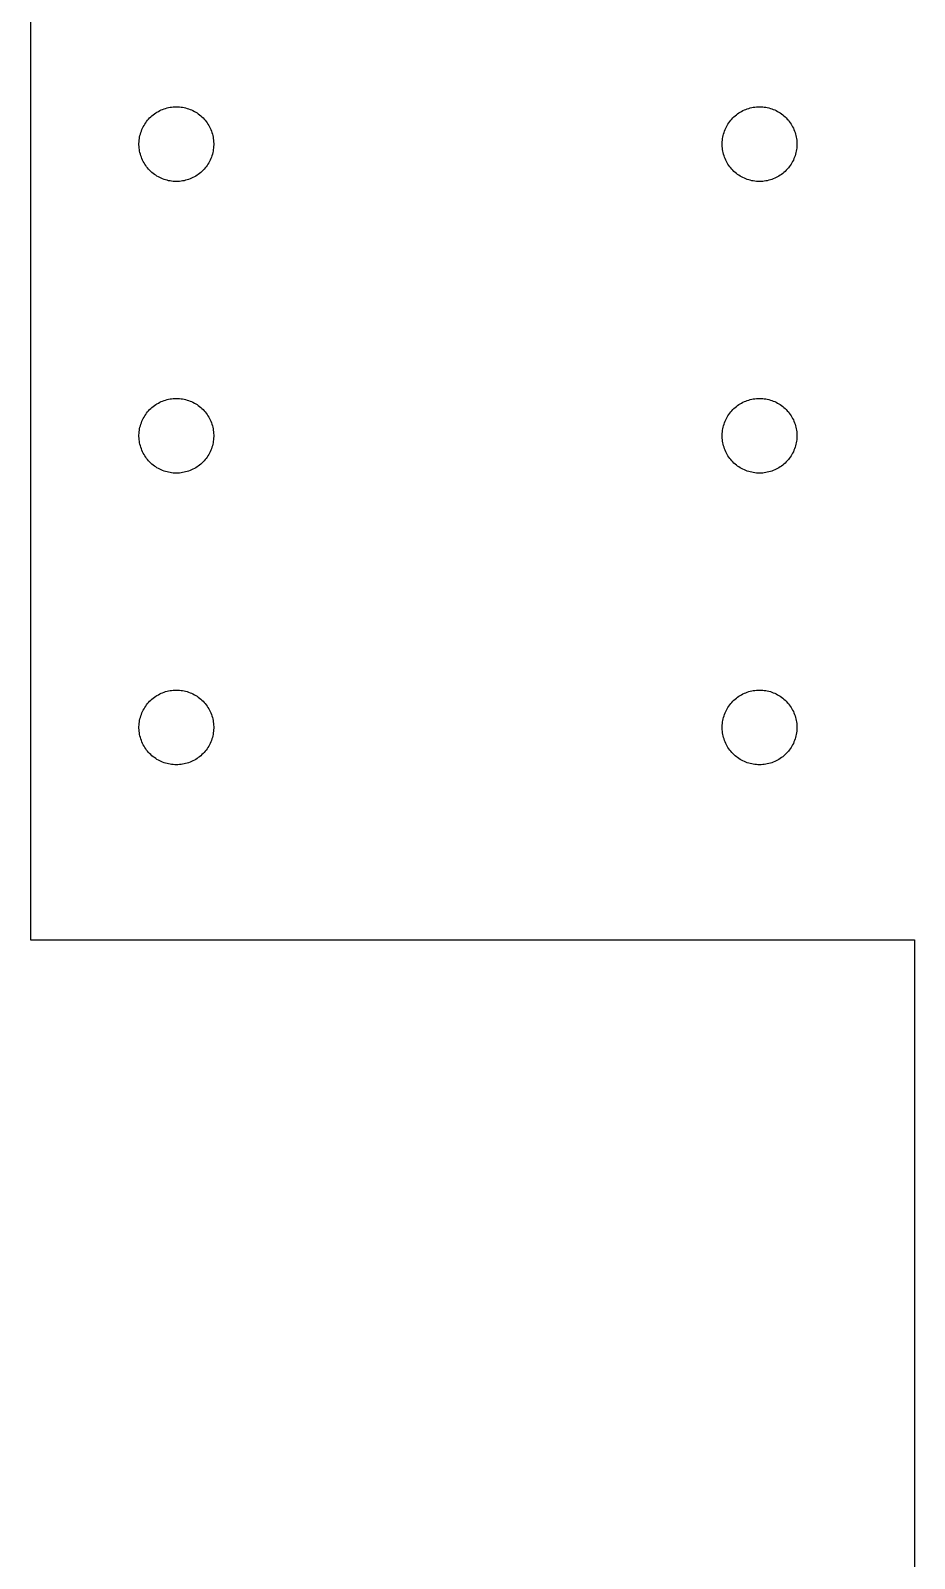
# Model space of a CAD drawing. Header units: metres. Extents: x -204 to 204, y -189 to 146.
# Drawn here: x -204 to -155.5, y -21.6 to 62.2 of the extents above; entities that cross this region are included whole.
import ezdxf

# ---------------------------------------------------------------- set-up
doc = ezdxf.new("R2010")
doc.units = ezdxf.units.M

msp = doc.modelspace()

# ---------------------------------------------------------------- linework, layer by layer
for p, q in [((-204, 91.4398), (-204, 12.3399)), ((-196.988, 57.7961), (-196.911, 57.836)), ((-196.911, 57.836), (-196.834, 57.8724)), ((-196.834, 57.8724), (-196.755, 57.9058)), ((-196.755, 57.9058), (-196.674, 57.9356)), ((-196.674, 57.9356), (-196.592, 57.9624)), ((-196.592, 57.9624), (-196.51, 57.9852)), ((-196.51, 57.9852), (-196.426, 58.005)), ((-196.426, 58.005), (-196.342, 58.0213)), ((-196.342, 58.0213), (-196.257, 58.0337)), ((-196.257, 58.0337), (-196.171, 58.0426)), ((-196.171, 58.0426), (-196.086, 58.048)), ((-196.086, 58.048), (-196, 58.0499)), ((-196, 58.0499), (-195.914, 58.048)), ((-195.914, 58.048), (-195.828, 58.0426)), ((-195.828, 58.0426), (-195.743, 58.0337)), ((-195.743, 58.0337), (-195.658, 58.0213)), ((-195.658, 58.0213), (-195.574, 58.005)), ((-195.574, 58.005), (-195.49, 57.9852)), ((-195.49, 57.9852), (-195.407, 57.9624)), ((-195.407, 57.9624), (-195.326, 57.9356)), ((-195.326, 57.9356), (-195.245, 57.9058)), ((-195.245, 57.9058), (-195.166, 57.8724)), ((-195.166, 57.8724), (-195.088, 57.836)), ((-195.088, 57.836), (-195.013, 57.7961)), ((-164.988, 57.7961), (-164.911, 57.836)), ((-164.911, 57.836), (-164.834, 57.8724)), ((-164.834, 57.8724), (-164.755, 57.9058)), ((-164.755, 57.9058), (-164.674, 57.9356)), ((-164.674, 57.9356), (-164.592, 57.9624)), ((-164.592, 57.9624), (-164.51, 57.9852)), ((-164.51, 57.9852), (-164.426, 58.005)), ((-164.426, 58.005), (-164.342, 58.0213)), ((-164.342, 58.0213), (-164.257, 58.0337)), ((-164.257, 58.0337), (-164.171, 58.0426)), ((-164.171, 58.0426), (-164.086, 58.048)), ((-164.086, 58.048), (-164, 58.0499)), ((-164, 58.0499), (-163.914, 58.048)), ((-163.914, 58.048), (-163.828, 58.0426)), ((-163.828, 58.0426), (-163.743, 58.0337)), ((-163.743, 58.0337), (-163.658, 58.0213)), ((-163.658, 58.0213), (-163.574, 58.005)), ((-163.574, 58.005), (-163.49, 57.9852)), ((-163.49, 57.9852), (-163.407, 57.9624)), ((-163.407, 57.9624), (-163.326, 57.9356)), ((-163.326, 57.9356), (-163.245, 57.9058)), ((-163.245, 57.9058), (-163.166, 57.8724)), ((-163.166, 57.8724), (-163.088, 57.836)), ((-163.088, 57.836), (-163.012, 57.7961)), ((-197.817, 56.9496), (-197.775, 57.0248)), ((-197.775, 57.0248), (-197.731, 57.0981)), ((-197.731, 57.0981), (-197.683, 57.1698)), ((-197.683, 57.1698), (-197.633, 57.2391)), ((-197.633, 57.2391), (-197.579, 57.3066)), ((-197.579, 57.3066), (-197.523, 57.3717)), ((-197.523, 57.3717), (-197.465, 57.4341)), ((-197.465, 57.4341), (-197.403, 57.4942)), ((-197.403, 57.4942), (-197.34, 57.5515)), ((-197.34, 57.5515), (-197.273, 57.6066)), ((-197.273, 57.6066), (-197.205, 57.6581)), ((-197.205, 57.6581), (-197.134, 57.7073)), ((-197.134, 57.7073), (-197.062, 57.7535)), ((-197.062, 57.7535), (-196.988, 57.7961)), ((-195.013, 57.7961), (-194.938, 57.7535)), ((-194.938, 57.7535), (-194.866, 57.7073)), ((-194.866, 57.7073), (-194.795, 57.6581)), ((-194.795, 57.6581), (-194.726, 57.6066)), ((-194.726, 57.6066), (-194.661, 57.5515)), ((-194.661, 57.5515), (-194.597, 57.4942)), ((-194.597, 57.4942), (-194.535, 57.4341)), ((-194.535, 57.4341), (-194.477, 57.3717)), ((-194.477, 57.3717), (-194.42, 57.3066)), ((-194.42, 57.3066), (-194.367, 57.2391)), ((-194.367, 57.2391), (-194.316, 57.1698)), ((-194.316, 57.1698), (-194.269, 57.0981)), ((-194.269, 57.0981), (-194.225, 57.0248)), ((-194.225, 57.0248), (-194.183, 56.9496)), ((-165.817, 56.9496), (-165.775, 57.0248)), ((-165.775, 57.0248), (-165.731, 57.0981)), ((-165.731, 57.0981), (-165.683, 57.1698)), ((-165.683, 57.1698), (-165.633, 57.2391)), ((-165.633, 57.2391), (-165.579, 57.3066)), ((-165.579, 57.3066), (-165.523, 57.3717)), ((-165.523, 57.3717), (-165.465, 57.4341)), ((-165.465, 57.4341), (-165.403, 57.4942)), ((-165.403, 57.4942), (-165.34, 57.5515)), ((-165.34, 57.5515), (-165.273, 57.6066)), ((-165.273, 57.6066), (-165.205, 57.6581)), ((-165.205, 57.6581), (-165.134, 57.7073)), ((-165.134, 57.7073), (-165.062, 57.7535)), ((-165.062, 57.7535), (-164.988, 57.7961)), ((-163.012, 57.7961), (-162.938, 57.7535)), ((-162.938, 57.7535), (-162.866, 57.7073)), ((-162.866, 57.7073), (-162.795, 57.6581)), ((-162.795, 57.6581), (-162.727, 57.6066)), ((-162.727, 57.6066), (-162.66, 57.5515)), ((-162.66, 57.5515), (-162.597, 57.4942)), ((-162.597, 57.4942), (-162.535, 57.4341)), ((-162.535, 57.4341), (-162.477, 57.3717)), ((-162.477, 57.3717), (-162.42, 57.3066)), ((-162.42, 57.3066), (-162.367, 57.2391)), ((-162.367, 57.2391), (-162.316, 57.1698)), ((-162.316, 57.1698), (-162.269, 57.0981)), ((-162.269, 57.0981), (-162.225, 57.0248)), ((-162.225, 57.0248), (-162.183, 56.9496)), ((-198.046, 56.1284), (-198.039, 56.214)), ((-198.039, 56.214), (-198.028, 56.2993)), ((-198.028, 56.2993), (-198.013, 56.3838)), ((-198.013, 56.3838), (-197.996, 56.4679)), ((-197.996, 56.4679), (-197.974, 56.5512)), ((-197.974, 56.5512), (-197.95, 56.6334)), ((-197.95, 56.6334), (-197.921, 56.7144)), ((-197.921, 56.7144), (-197.89, 56.7942)), ((-197.89, 56.7942), (-197.855, 56.8725)), ((-197.855, 56.8725), (-197.817, 56.9496)), ((-194.183, 56.9496), (-194.145, 56.8725)), ((-194.145, 56.8725), (-194.11, 56.7942)), ((-194.11, 56.7942), (-194.078, 56.7144)), ((-194.078, 56.7144), (-194.05, 56.6334)), ((-194.05, 56.6334), (-194.025, 56.5512)), ((-194.025, 56.5512), (-194.004, 56.4679)), ((-194.004, 56.4679), (-193.986, 56.3838)), ((-193.986, 56.3838), (-193.972, 56.2993)), ((-193.972, 56.2993), (-193.961, 56.214)), ((-193.961, 56.214), (-193.954, 56.1284)), ((-166.046, 56.1284), (-166.039, 56.214)), ((-166.039, 56.214), (-166.028, 56.2993)), ((-166.028, 56.2993), (-166.014, 56.3838)), ((-166.014, 56.3838), (-165.996, 56.4679)), ((-165.996, 56.4679), (-165.974, 56.5512)), ((-165.974, 56.5512), (-165.95, 56.6334)), ((-165.95, 56.6334), (-165.921, 56.7144)), ((-165.921, 56.7144), (-165.89, 56.7942)), ((-165.89, 56.7942), (-165.855, 56.8725)), ((-165.855, 56.8725), (-165.817, 56.9496)), ((-162.183, 56.9496), (-162.145, 56.8725)), ((-162.145, 56.8725), (-162.11, 56.7942)), ((-162.11, 56.7942), (-162.078, 56.7144)), ((-162.078, 56.7144), (-162.05, 56.6334)), ((-162.05, 56.6334), (-162.025, 56.5512)), ((-162.025, 56.5512), (-162.004, 56.4679)), ((-162.004, 56.4679), (-161.986, 56.3838)), ((-161.986, 56.3838), (-161.972, 56.2993)), ((-161.972, 56.2993), (-161.961, 56.214)), ((-161.961, 56.214), (-161.954, 56.1284)), ((-198.05, 56.0427), (-198.046, 56.1284)), ((-198.05, 55.957), (-198.05, 56.0427)), ((-198.046, 55.871), (-198.05, 55.957)), ((-198.039, 55.7854), (-198.046, 55.871)), ((-198.028, 55.7005), (-198.039, 55.7854)), ((-198.013, 55.6156), (-198.028, 55.7005)), ((-197.996, 55.5315), (-198.013, 55.6156)), ((-197.974, 55.4486), (-197.996, 55.5315)), ((-197.95, 55.3664), (-197.974, 55.4486)), ((-197.921, 55.2854), (-197.95, 55.3664)), ((-194.05, 55.3664), (-194.078, 55.2854)), ((-194.025, 55.4486), (-194.05, 55.3664)), ((-194.004, 55.5315), (-194.025, 55.4486)), ((-193.986, 55.6156), (-194.004, 55.5315)), ((-193.972, 55.7005), (-193.986, 55.6156)), ((-193.961, 55.7854), (-193.972, 55.7005)), ((-193.954, 55.871), (-193.961, 55.7854)), ((-193.954, 56.1284), (-193.951, 56.0427)), ((-193.951, 55.957), (-193.954, 55.871)), ((-193.951, 56.0427), (-193.951, 55.957)), ((-166.05, 56.0427), (-166.046, 56.1284)), ((-166.05, 55.957), (-166.05, 56.0427)), ((-166.046, 55.871), (-166.05, 55.957)), ((-166.039, 55.7854), (-166.046, 55.871)), ((-166.028, 55.7005), (-166.039, 55.7854)), ((-166.014, 55.6156), (-166.028, 55.7005)), ((-165.996, 55.5315), (-166.014, 55.6156)), ((-165.974, 55.4486), (-165.996, 55.5315)), ((-165.95, 55.3664), (-165.974, 55.4486)), ((-165.921, 55.2854), (-165.95, 55.3664)), ((-162.05, 55.3664), (-162.078, 55.2854)), ((-162.025, 55.4486), (-162.05, 55.3664)), ((-162.004, 55.5315), (-162.025, 55.4486)), ((-161.986, 55.6156), (-162.004, 55.5315)), ((-161.972, 55.7005), (-161.986, 55.6156)), ((-161.961, 55.7854), (-161.972, 55.7005)), ((-161.954, 55.871), (-161.961, 55.7854)), ((-161.954, 56.1284), (-161.95, 56.0427)), ((-161.95, 55.957), (-161.954, 55.871)), ((-161.95, 56.0427), (-161.95, 55.957)), ((-197.89, 55.2055), (-197.921, 55.2854)), ((-197.855, 55.1269), (-197.89, 55.2055)), ((-197.817, 55.0501), (-197.855, 55.1269)), ((-197.775, 54.9749), (-197.817, 55.0501)), ((-197.731, 54.9013), (-197.775, 54.9749)), ((-197.683, 54.83), (-197.731, 54.9013)), ((-197.633, 54.7602), (-197.683, 54.83)), ((-197.579, 54.6932), (-197.633, 54.7602)), ((-197.523, 54.6281), (-197.579, 54.6932)), ((-197.465, 54.5657), (-197.523, 54.6281)), ((-197.403, 54.5056), (-197.465, 54.5657)), ((-197.34, 54.4478), (-197.403, 54.5056)), ((-194.597, 54.5056), (-194.661, 54.4478)), ((-194.535, 54.5657), (-194.597, 54.5056)), ((-194.477, 54.6281), (-194.535, 54.5657)), ((-194.42, 54.6932), (-194.477, 54.6281)), ((-194.367, 54.7602), (-194.42, 54.6932)), ((-194.316, 54.83), (-194.367, 54.7602)), ((-194.269, 54.9013), (-194.316, 54.83)), ((-194.225, 54.9749), (-194.269, 54.9013)), ((-194.183, 55.0501), (-194.225, 54.9749)), ((-194.145, 55.1269), (-194.183, 55.0501)), ((-194.11, 55.2055), (-194.145, 55.1269)), ((-194.078, 55.2854), (-194.11, 55.2055)), ((-165.89, 55.2055), (-165.921, 55.2854)), ((-165.855, 55.1269), (-165.89, 55.2055)), ((-165.817, 55.0501), (-165.855, 55.1269)), ((-165.775, 54.9749), (-165.817, 55.0501)), ((-165.731, 54.9013), (-165.775, 54.9749)), ((-165.683, 54.83), (-165.731, 54.9013)), ((-165.633, 54.7602), (-165.683, 54.83)), ((-165.579, 54.6932), (-165.633, 54.7602)), ((-165.523, 54.6281), (-165.579, 54.6932)), ((-165.465, 54.5657), (-165.523, 54.6281)), ((-165.403, 54.5056), (-165.465, 54.5657)), ((-165.34, 54.4478), (-165.403, 54.5056)), ((-162.597, 54.5056), (-162.66, 54.4478)), ((-162.535, 54.5657), (-162.597, 54.5056)), ((-162.477, 54.6281), (-162.535, 54.5657)), ((-162.42, 54.6932), (-162.477, 54.6281)), ((-162.367, 54.7602), (-162.42, 54.6932)), ((-162.316, 54.83), (-162.367, 54.7602)), ((-162.269, 54.9013), (-162.316, 54.83)), ((-162.225, 54.9749), (-162.269, 54.9013)), ((-162.183, 55.0501), (-162.225, 54.9749)), ((-162.145, 55.1269), (-162.183, 55.0501)), ((-162.11, 55.2055), (-162.145, 55.1269)), ((-162.078, 55.2854), (-162.11, 55.2055)), ((-197.273, 54.3932), (-197.34, 54.4478)), ((-197.205, 54.3413), (-197.273, 54.3932)), ((-197.134, 54.2924), (-197.205, 54.3413)), ((-197.062, 54.2463), (-197.134, 54.2924)), ((-196.988, 54.2033), (-197.062, 54.2463)), ((-196.911, 54.1637), (-196.988, 54.2033)), ((-196.834, 54.1269), (-196.911, 54.1637)), ((-196.755, 54.0936), (-196.834, 54.1269)), ((-196.674, 54.0638), (-196.755, 54.0936)), ((-196.592, 54.0374), (-196.674, 54.0638)), ((-196.51, 54.0141), (-196.592, 54.0374)), ((-196.426, 53.9948), (-196.51, 54.0141)), ((-196.342, 53.9785), (-196.426, 53.9948)), ((-196.257, 53.9661), (-196.342, 53.9785)), ((-196.171, 53.9572), (-196.257, 53.9661)), ((-196.086, 53.9517), (-196.171, 53.9572)), ((-196, 53.9498), (-196.086, 53.9517)), ((-195.914, 53.9517), (-196, 53.9498)), ((-195.828, 53.9572), (-195.914, 53.9517)), ((-195.743, 53.9661), (-195.828, 53.9572)), ((-195.658, 53.9785), (-195.743, 53.9661)), ((-195.574, 53.9948), (-195.658, 53.9785)), ((-195.49, 54.0141), (-195.574, 53.9948)), ((-195.407, 54.0374), (-195.49, 54.0141)), ((-195.326, 54.0638), (-195.407, 54.0374)), ((-195.245, 54.0936), (-195.326, 54.0638)), ((-195.166, 54.1269), (-195.245, 54.0936)), ((-195.088, 54.1637), (-195.166, 54.1269)), ((-195.013, 54.2033), (-195.088, 54.1637)), ((-194.938, 54.2463), (-195.013, 54.2033)), ((-194.866, 54.2924), (-194.938, 54.2463)), ((-194.795, 54.3413), (-194.866, 54.2924)), ((-194.726, 54.3932), (-194.795, 54.3413)), ((-194.661, 54.4478), (-194.726, 54.3932)), ((-165.273, 54.3932), (-165.34, 54.4478)), ((-165.205, 54.3413), (-165.273, 54.3932)), ((-165.134, 54.2924), (-165.205, 54.3413)), ((-165.062, 54.2463), (-165.134, 54.2924)), ((-164.988, 54.2033), (-165.062, 54.2463)), ((-164.911, 54.1637), (-164.988, 54.2033)), ((-164.834, 54.1269), (-164.911, 54.1637)), ((-164.755, 54.0936), (-164.834, 54.1269)), ((-164.674, 54.0638), (-164.755, 54.0936)), ((-164.592, 54.0374), (-164.674, 54.0638)), ((-164.51, 54.0141), (-164.592, 54.0374)), ((-164.426, 53.9948), (-164.51, 54.0141)), ((-164.342, 53.9785), (-164.426, 53.9948)), ((-164.257, 53.9661), (-164.342, 53.9785)), ((-164.171, 53.9572), (-164.257, 53.9661)), ((-164.086, 53.9517), (-164.171, 53.9572)), ((-164, 53.9498), (-164.086, 53.9517)), ((-163.914, 53.9517), (-164, 53.9498)), ((-163.828, 53.9572), (-163.914, 53.9517)), ((-163.743, 53.9661), (-163.828, 53.9572)), ((-163.658, 53.9785), (-163.743, 53.9661)), ((-163.574, 53.9948), (-163.658, 53.9785)), ((-163.49, 54.0141), (-163.574, 53.9948)), ((-163.407, 54.0374), (-163.49, 54.0141)), ((-163.326, 54.0638), (-163.407, 54.0374)), ((-163.245, 54.0936), (-163.326, 54.0638)), ((-163.166, 54.1269), (-163.245, 54.0936)), ((-163.088, 54.1637), (-163.166, 54.1269)), ((-163.012, 54.2033), (-163.088, 54.1637)), ((-162.938, 54.2463), (-163.012, 54.2033)), ((-162.866, 54.2924), (-162.938, 54.2463)), ((-162.795, 54.3413), (-162.866, 54.2924)), ((-162.727, 54.3932), (-162.795, 54.3413)), ((-162.66, 54.4478), (-162.727, 54.3932)), ((-196.755, 41.906), (-196.674, 41.9358)), ((-196.674, 41.9358), (-196.592, 41.9622)), ((-196.592, 41.9622), (-196.51, 41.9854)), ((-196.51, 41.9854), (-196.426, 42.0052)), ((-196.426, 42.0052), (-196.342, 42.0211)), ((-196.342, 42.0211), (-196.257, 42.0335)), ((-196.257, 42.0335), (-196.171, 42.0428)), ((-196.171, 42.0428), (-196.086, 42.0478)), ((-196.086, 42.0478), (-196, 42.0498)), ((-196, 42.0498), (-195.914, 42.0478)), ((-195.914, 42.0478), (-195.828, 42.0428)), ((-195.828, 42.0428), (-195.743, 42.0335)), ((-195.743, 42.0335), (-195.658, 42.0211)), ((-195.658, 42.0211), (-195.574, 42.0052)), ((-195.574, 42.0052), (-195.49, 41.9854)), ((-195.49, 41.9854), (-195.407, 41.9622)), ((-195.407, 41.9622), (-195.326, 41.9358)), ((-195.326, 41.9358), (-195.245, 41.906)), ((-164.755, 41.906), (-164.674, 41.9358)), ((-164.674, 41.9358), (-164.592, 41.9622)), ((-164.592, 41.9622), (-164.51, 41.9854)), ((-164.51, 41.9854), (-164.426, 42.0052)), ((-164.426, 42.0052), (-164.342, 42.0211)), ((-164.342, 42.0211), (-164.257, 42.0335)), ((-164.257, 42.0335), (-164.171, 42.0428)), ((-164.171, 42.0428), (-164.086, 42.0478)), ((-164.086, 42.0478), (-164, 42.0498)), ((-164, 42.0498), (-163.914, 42.0478)), ((-163.914, 42.0478), (-163.828, 42.0428)), ((-163.828, 42.0428), (-163.743, 42.0335)), ((-163.743, 42.0335), (-163.658, 42.0211)), ((-163.658, 42.0211), (-163.574, 42.0052)), ((-163.574, 42.0052), (-163.49, 41.9854)), ((-163.49, 41.9854), (-163.407, 41.9622)), ((-163.407, 41.9622), (-163.326, 41.9358)), ((-163.326, 41.9358), (-163.245, 41.906)), ((-197.775, 41.0246), (-197.731, 41.0983)), ((-197.731, 41.0983), (-197.683, 41.1696)), ((-197.683, 41.1696), (-197.633, 41.2393)), ((-197.633, 41.2393), (-197.579, 41.3064)), ((-197.579, 41.3064), (-197.523, 41.3715)), ((-197.523, 41.3715), (-197.465, 41.4343)), ((-197.465, 41.4343), (-197.403, 41.4944)), ((-197.403, 41.4944), (-197.34, 41.5517)), ((-197.34, 41.5517), (-197.273, 41.6064)), ((-197.273, 41.6064), (-197.205, 41.6583)), ((-197.205, 41.6583), (-197.134, 41.7071)), ((-197.134, 41.7071), (-197.062, 41.7533)), ((-197.062, 41.7533), (-196.988, 41.7963)), ((-196.988, 41.7963), (-196.911, 41.8362)), ((-196.911, 41.8362), (-196.834, 41.8726)), ((-196.834, 41.8726), (-196.755, 41.906)), ((-195.245, 41.906), (-195.166, 41.8726)), ((-195.166, 41.8726), (-195.088, 41.8362)), ((-195.088, 41.8362), (-195.013, 41.7963)), ((-195.013, 41.7963), (-194.938, 41.7533)), ((-194.938, 41.7533), (-194.866, 41.7071)), ((-194.866, 41.7071), (-194.795, 41.6583)), ((-194.795, 41.6583), (-194.726, 41.6064)), ((-194.726, 41.6064), (-194.661, 41.5517)), ((-194.661, 41.5517), (-194.597, 41.4944)), ((-194.597, 41.4944), (-194.535, 41.4343)), ((-194.535, 41.4343), (-194.477, 41.3715)), ((-194.477, 41.3715), (-194.42, 41.3064)), ((-194.42, 41.3064), (-194.367, 41.2393)), ((-194.367, 41.2393), (-194.316, 41.1696)), ((-194.316, 41.1696), (-194.269, 41.0983)), ((-194.269, 41.0983), (-194.225, 41.0246)), ((-165.775, 41.0246), (-165.731, 41.0983)), ((-165.731, 41.0983), (-165.683, 41.1696)), ((-165.683, 41.1696), (-165.633, 41.2393)), ((-165.633, 41.2393), (-165.579, 41.3064)), ((-165.579, 41.3064), (-165.523, 41.3715)), ((-165.523, 41.3715), (-165.465, 41.4343)), ((-165.465, 41.4343), (-165.403, 41.4944)), ((-165.403, 41.4944), (-165.34, 41.5517)), ((-165.34, 41.5517), (-165.273, 41.6064)), ((-165.273, 41.6064), (-165.205, 41.6583)), ((-165.205, 41.6583), (-165.134, 41.7071)), ((-165.134, 41.7071), (-165.062, 41.7533)), ((-165.062, 41.7533), (-164.988, 41.7963)), ((-164.988, 41.7963), (-164.911, 41.8362)), ((-164.911, 41.8362), (-164.834, 41.8726)), ((-164.834, 41.8726), (-164.755, 41.906)), ((-163.245, 41.906), (-163.166, 41.8726)), ((-163.166, 41.8726), (-163.088, 41.8362)), ((-163.088, 41.8362), (-163.012, 41.7963)), ((-163.012, 41.7963), (-162.938, 41.7533)), ((-162.938, 41.7533), (-162.866, 41.7071)), ((-162.866, 41.7071), (-162.795, 41.6583)), ((-162.795, 41.6583), (-162.727, 41.6064)), ((-162.727, 41.6064), (-162.66, 41.5517)), ((-162.66, 41.5517), (-162.597, 41.4944)), ((-162.597, 41.4944), (-162.535, 41.4343)), ((-162.535, 41.4343), (-162.477, 41.3715)), ((-162.477, 41.3715), (-162.42, 41.3064)), ((-162.42, 41.3064), (-162.367, 41.2393)), ((-162.367, 41.2393), (-162.316, 41.1696)), ((-162.316, 41.1696), (-162.269, 41.0983)), ((-162.269, 41.0983), (-162.225, 41.0246)), ((-198.039, 40.2142), (-198.028, 40.2991)), ((-198.028, 40.2991), (-198.013, 40.384)), ((-198.013, 40.384), (-197.996, 40.4681)), ((-197.996, 40.4681), (-197.974, 40.551)), ((-197.974, 40.551), (-197.95, 40.6332)), ((-197.95, 40.6332), (-197.921, 40.7142)), ((-197.921, 40.7142), (-197.89, 40.794)), ((-197.89, 40.794), (-197.855, 40.8727)), ((-197.855, 40.8727), (-197.817, 40.9494)), ((-197.817, 40.9494), (-197.775, 41.0246)), ((-194.225, 41.0246), (-194.183, 40.9494)), ((-194.183, 40.9494), (-194.145, 40.8727)), ((-194.145, 40.8727), (-194.11, 40.794)), ((-194.11, 40.794), (-194.078, 40.7142)), ((-194.078, 40.7142), (-194.05, 40.6332)), ((-194.05, 40.6332), (-194.025, 40.551)), ((-194.025, 40.551), (-194.004, 40.4681)), ((-194.004, 40.4681), (-193.986, 40.384)), ((-193.986, 40.384), (-193.972, 40.2991)), ((-193.972, 40.2991), (-193.961, 40.2142)), ((-166.039, 40.2142), (-166.028, 40.2991)), ((-166.028, 40.2991), (-166.014, 40.384)), ((-166.014, 40.384), (-165.996, 40.4681)), ((-165.996, 40.4681), (-165.974, 40.551)), ((-165.974, 40.551), (-165.95, 40.6332)), ((-165.95, 40.6332), (-165.921, 40.7142)), ((-165.921, 40.7142), (-165.89, 40.794)), ((-165.89, 40.794), (-165.855, 40.8727)), ((-165.855, 40.8727), (-165.817, 40.9494)), ((-165.817, 40.9494), (-165.775, 41.0246)), ((-162.225, 41.0246), (-162.183, 40.9494)), ((-162.183, 40.9494), (-162.145, 40.8727)), ((-162.145, 40.8727), (-162.11, 40.794)), ((-162.11, 40.794), (-162.078, 40.7142)), ((-162.078, 40.7142), (-162.05, 40.6332)), ((-162.05, 40.6332), (-162.025, 40.551)), ((-162.025, 40.551), (-162.004, 40.4681)), ((-162.004, 40.4681), (-161.986, 40.384)), ((-161.986, 40.384), (-161.972, 40.2991)), ((-161.972, 40.2991), (-161.961, 40.2142)), ((-198.05, 40.0429), (-198.046, 40.1286)), ((-198.05, 39.9569), (-198.05, 40.0429)), ((-198.046, 39.8712), (-198.05, 39.9569)), ((-198.046, 40.1286), (-198.039, 40.2142)), ((-198.039, 39.7856), (-198.046, 39.8712)), ((-198.028, 39.7003), (-198.039, 39.7856)), ((-198.013, 39.6158), (-198.028, 39.7003)), ((-197.996, 39.5317), (-198.013, 39.6158)), ((-197.974, 39.4484), (-197.996, 39.5317)), ((-197.95, 39.3662), (-197.974, 39.4484)), ((-194.025, 39.4484), (-194.05, 39.3662)), ((-194.004, 39.5317), (-194.025, 39.4484)), ((-193.986, 39.6158), (-194.004, 39.5317)), ((-193.972, 39.7003), (-193.986, 39.6158)), ((-193.961, 39.7856), (-193.972, 39.7003)), ((-193.961, 40.2142), (-193.954, 40.1286)), ((-193.954, 39.8712), (-193.961, 39.7856)), ((-193.954, 40.1286), (-193.951, 40.0429)), ((-193.951, 39.9569), (-193.954, 39.8712)), ((-193.951, 40.0429), (-193.951, 39.9569)), ((-166.05, 40.0429), (-166.046, 40.1286)), ((-166.05, 39.9569), (-166.05, 40.0429)), ((-166.046, 39.8712), (-166.05, 39.9569)), ((-166.046, 40.1286), (-166.039, 40.2142)), ((-166.039, 39.7856), (-166.046, 39.8712)), ((-166.028, 39.7003), (-166.039, 39.7856)), ((-166.014, 39.6158), (-166.028, 39.7003)), ((-165.996, 39.5317), (-166.014, 39.6158)), ((-165.974, 39.4484), (-165.996, 39.5317)), ((-165.95, 39.3662), (-165.974, 39.4484)), ((-162.025, 39.4484), (-162.05, 39.3662)), ((-162.004, 39.5317), (-162.025, 39.4484)), ((-161.986, 39.6158), (-162.004, 39.5317)), ((-161.972, 39.7003), (-161.986, 39.6158)), ((-161.961, 39.7856), (-161.972, 39.7003)), ((-161.961, 40.2142), (-161.954, 40.1286)), ((-161.954, 39.8712), (-161.961, 39.7856)), ((-161.954, 40.1286), (-161.95, 40.0429)), ((-161.95, 39.9569), (-161.954, 39.8712)), ((-161.95, 40.0429), (-161.95, 39.9569)), ((-197.921, 39.2852), (-197.95, 39.3662)), ((-197.89, 39.2054), (-197.921, 39.2852)), ((-197.855, 39.1271), (-197.89, 39.2054)), ((-197.817, 39.0499), (-197.855, 39.1271)), ((-197.775, 38.9748), (-197.817, 39.0499)), ((-197.731, 38.9015), (-197.775, 38.9748)), ((-197.683, 38.8298), (-197.731, 38.9015)), ((-197.633, 38.7604), (-197.683, 38.8298)), ((-197.579, 38.693), (-197.633, 38.7604)), ((-197.523, 38.6283), (-197.579, 38.693)), ((-197.465, 38.5655), (-197.523, 38.6283)), ((-197.403, 38.5054), (-197.465, 38.5655)), ((-194.535, 38.5655), (-194.597, 38.5054)), ((-194.477, 38.6283), (-194.535, 38.5655)), ((-194.42, 38.693), (-194.477, 38.6283)), ((-194.367, 38.7604), (-194.42, 38.693)), ((-194.316, 38.8298), (-194.367, 38.7604)), ((-194.269, 38.9015), (-194.316, 38.8298)), ((-194.225, 38.9748), (-194.269, 38.9015)), ((-194.183, 39.0499), (-194.225, 38.9748)), ((-194.145, 39.1271), (-194.183, 39.0499)), ((-194.11, 39.2054), (-194.145, 39.1271)), ((-194.078, 39.2852), (-194.11, 39.2054)), ((-194.05, 39.3662), (-194.078, 39.2852)), ((-165.921, 39.2852), (-165.95, 39.3662)), ((-165.89, 39.2054), (-165.921, 39.2852)), ((-165.855, 39.1271), (-165.89, 39.2054)), ((-165.817, 39.0499), (-165.855, 39.1271)), ((-165.775, 38.9748), (-165.817, 39.0499)), ((-165.731, 38.9015), (-165.775, 38.9748)), ((-165.683, 38.8298), (-165.731, 38.9015)), ((-165.633, 38.7604), (-165.683, 38.8298)), ((-165.579, 38.693), (-165.633, 38.7604)), ((-165.523, 38.6283), (-165.579, 38.693)), ((-165.465, 38.5655), (-165.523, 38.6283)), ((-165.403, 38.5054), (-165.465, 38.5655)), ((-162.535, 38.5655), (-162.597, 38.5054)), ((-162.477, 38.6283), (-162.535, 38.5655)), ((-162.42, 38.693), (-162.477, 38.6283)), ((-162.367, 38.7604), (-162.42, 38.693)), ((-162.316, 38.8298), (-162.367, 38.7604)), ((-162.269, 38.9015), (-162.316, 38.8298)), ((-162.225, 38.9748), (-162.269, 38.9015)), ((-162.183, 39.0499), (-162.225, 38.9748)), ((-162.145, 39.1271), (-162.183, 39.0499)), ((-162.11, 39.2054), (-162.145, 39.1271)), ((-162.078, 39.2852), (-162.11, 39.2054)), ((-162.05, 39.3662), (-162.078, 39.2852)), ((-197.34, 38.448), (-197.403, 38.5054)), ((-197.273, 38.3934), (-197.34, 38.448)), ((-197.205, 38.3415), (-197.273, 38.3934)), ((-197.134, 38.2922), (-197.205, 38.3415)), ((-197.062, 38.2461), (-197.134, 38.2922)), ((-196.988, 38.2035), (-197.062, 38.2461)), ((-196.911, 38.1636), (-196.988, 38.2035)), ((-196.834, 38.1271), (-196.911, 38.1636)), ((-196.755, 38.0938), (-196.834, 38.1271)), ((-196.674, 38.064), (-196.755, 38.0938)), ((-196.592, 38.0372), (-196.674, 38.064)), ((-196.51, 38.0143), (-196.592, 38.0372)), ((-196.426, 37.9946), (-196.51, 38.0143)), ((-196.342, 37.9787), (-196.426, 37.9946)), ((-196.257, 37.9659), (-196.342, 37.9787)), ((-196.171, 37.957), (-196.257, 37.9659)), ((-196.086, 37.9516), (-196.171, 37.957)), ((-196, 37.9496), (-196.086, 37.9516)), ((-195.914, 37.9516), (-196, 37.9496)), ((-195.828, 37.957), (-195.914, 37.9516)), ((-195.743, 37.9659), (-195.828, 37.957)), ((-195.658, 37.9787), (-195.743, 37.9659)), ((-195.574, 37.9946), (-195.658, 37.9787)), ((-195.49, 38.0143), (-195.574, 37.9946)), ((-195.407, 38.0372), (-195.49, 38.0143)), ((-195.326, 38.064), (-195.407, 38.0372)), ((-195.245, 38.0938), (-195.326, 38.064)), ((-195.166, 38.1271), (-195.245, 38.0938)), ((-195.088, 38.1636), (-195.166, 38.1271)), ((-195.013, 38.2035), (-195.088, 38.1636)), ((-194.938, 38.2461), (-195.013, 38.2035)), ((-194.866, 38.2922), (-194.938, 38.2461)), ((-194.795, 38.3415), (-194.866, 38.2922)), ((-194.726, 38.3934), (-194.795, 38.3415)), ((-194.661, 38.448), (-194.726, 38.3934)), ((-194.597, 38.5054), (-194.661, 38.448)), ((-165.34, 38.448), (-165.403, 38.5054)), ((-165.273, 38.3934), (-165.34, 38.448)), ((-165.205, 38.3415), (-165.273, 38.3934)), ((-165.134, 38.2922), (-165.205, 38.3415)), ((-165.062, 38.2461), (-165.134, 38.2922)), ((-164.988, 38.2035), (-165.062, 38.2461)), ((-164.911, 38.1636), (-164.988, 38.2035)), ((-164.834, 38.1271), (-164.911, 38.1636)), ((-164.755, 38.0938), (-164.834, 38.1271)), ((-164.674, 38.064), (-164.755, 38.0938)), ((-164.592, 38.0372), (-164.674, 38.064)), ((-164.51, 38.0143), (-164.592, 38.0372)), ((-164.426, 37.9946), (-164.51, 38.0143)), ((-164.342, 37.9787), (-164.426, 37.9946)), ((-164.257, 37.9659), (-164.342, 37.9787)), ((-164.171, 37.957), (-164.257, 37.9659)), ((-164.086, 37.9516), (-164.171, 37.957)), ((-164, 37.9496), (-164.086, 37.9516)), ((-163.914, 37.9516), (-164, 37.9496)), ((-163.828, 37.957), (-163.914, 37.9516)), ((-163.743, 37.9659), (-163.828, 37.957)), ((-163.658, 37.9787), (-163.743, 37.9659)), ((-163.574, 37.9946), (-163.658, 37.9787)), ((-163.49, 38.0143), (-163.574, 37.9946)), ((-163.407, 38.0372), (-163.49, 38.0143)), ((-163.326, 38.064), (-163.407, 38.0372)), ((-163.245, 38.0938), (-163.326, 38.064)), ((-163.166, 38.1271), (-163.245, 38.0938)), ((-163.088, 38.1636), (-163.166, 38.1271)), ((-163.012, 38.2035), (-163.088, 38.1636)), ((-162.938, 38.2461), (-163.012, 38.2035)), ((-162.866, 38.2922), (-162.938, 38.2461)), ((-162.795, 38.3415), (-162.866, 38.2922)), ((-162.727, 38.3934), (-162.795, 38.3415)), ((-162.66, 38.448), (-162.727, 38.3934)), ((-162.597, 38.5054), (-162.66, 38.448)), ((-196.592, 25.9624), (-196.51, 25.9852)), ((-196.51, 25.9852), (-196.426, 26.005)), ((-196.426, 26.005), (-196.342, 26.0213)), ((-196.342, 26.0213), (-196.257, 26.0337)), ((-196.257, 26.0337), (-196.171, 26.0426)), ((-196.171, 26.0426), (-196.086, 26.048)), ((-196.086, 26.048), (-196, 26.05)), ((-196, 26.05), (-195.914, 26.048)), ((-195.914, 26.048), (-195.828, 26.0426)), ((-195.828, 26.0426), (-195.743, 26.0337)), ((-195.743, 26.0337), (-195.658, 26.0213)), ((-195.658, 26.0213), (-195.574, 26.005)), ((-195.574, 26.005), (-195.49, 25.9852)), ((-195.49, 25.9852), (-195.407, 25.9624)), ((-164.592, 25.9624), (-164.51, 25.9852)), ((-164.51, 25.9852), (-164.426, 26.005)), ((-164.426, 26.005), (-164.342, 26.0213)), ((-164.342, 26.0213), (-164.257, 26.0337)), ((-164.257, 26.0337), (-164.171, 26.0426)), ((-164.171, 26.0426), (-164.086, 26.048)), ((-164.086, 26.048), (-164, 26.05)), ((-164, 26.05), (-163.914, 26.048)), ((-163.914, 26.048), (-163.828, 26.0426)), ((-163.828, 26.0426), (-163.743, 26.0337)), ((-163.743, 26.0337), (-163.658, 26.0213)), ((-163.658, 26.0213), (-163.574, 26.005)), ((-163.574, 26.005), (-163.49, 25.9852)), ((-163.49, 25.9852), (-163.407, 25.9624)), ((-197.731, 25.0981), (-197.683, 25.1698)), ((-197.683, 25.1698), (-197.633, 25.2392)), ((-197.633, 25.2392), (-197.579, 25.3066)), ((-197.579, 25.3066), (-197.523, 25.3717)), ((-197.523, 25.3717), (-197.465, 25.4341)), ((-197.465, 25.4341), (-197.403, 25.4942)), ((-197.403, 25.4942), (-197.34, 25.5515)), ((-197.34, 25.5515), (-197.273, 25.6062)), ((-197.273, 25.6062), (-197.205, 25.6581)), ((-197.205, 25.6581), (-197.134, 25.7073)), ((-197.134, 25.7073), (-197.062, 25.7535)), ((-197.062, 25.7535), (-196.988, 25.7961)), ((-196.988, 25.7961), (-196.911, 25.836)), ((-196.911, 25.836), (-196.834, 25.8725)), ((-196.834, 25.8725), (-196.755, 25.9058)), ((-196.755, 25.9058), (-196.674, 25.9356)), ((-196.674, 25.9356), (-196.592, 25.9624)), ((-195.407, 25.9624), (-195.326, 25.9356)), ((-195.326, 25.9356), (-195.245, 25.9058)), ((-195.245, 25.9058), (-195.166, 25.8725)), ((-195.166, 25.8725), (-195.088, 25.836)), ((-195.088, 25.836), (-195.013, 25.7961)), ((-195.013, 25.7961), (-194.938, 25.7535)), ((-194.938, 25.7535), (-194.866, 25.7073)), ((-194.866, 25.7073), (-194.795, 25.6581)), ((-194.795, 25.6581), (-194.726, 25.6062)), ((-194.726, 25.6062), (-194.661, 25.5515)), ((-194.661, 25.5515), (-194.597, 25.4942)), ((-194.597, 25.4942), (-194.535, 25.4341)), ((-194.535, 25.4341), (-194.477, 25.3717)), ((-194.477, 25.3717), (-194.42, 25.3066)), ((-194.42, 25.3066), (-194.367, 25.2392)), ((-194.367, 25.2392), (-194.316, 25.1698)), ((-194.316, 25.1698), (-194.269, 25.0981)), ((-165.731, 25.0981), (-165.683, 25.1698)), ((-165.683, 25.1698), (-165.633, 25.2392)), ((-165.633, 25.2392), (-165.579, 25.3066)), ((-165.579, 25.3066), (-165.523, 25.3717)), ((-165.523, 25.3717), (-165.465, 25.4341)), ((-165.465, 25.4341), (-165.403, 25.4942)), ((-165.403, 25.4942), (-165.34, 25.5515)), ((-165.34, 25.5515), (-165.273, 25.6062)), ((-165.273, 25.6062), (-165.205, 25.6581)), ((-165.205, 25.6581), (-165.134, 25.7073)), ((-165.134, 25.7073), (-165.062, 25.7535)), ((-165.062, 25.7535), (-164.988, 25.7961)), ((-164.988, 25.7961), (-164.911, 25.836)), ((-164.911, 25.836), (-164.834, 25.8725)), ((-164.834, 25.8725), (-164.755, 25.9058)), ((-164.755, 25.9058), (-164.674, 25.9356)), ((-164.674, 25.9356), (-164.592, 25.9624)), ((-163.407, 25.9624), (-163.326, 25.9356)), ((-163.326, 25.9356), (-163.245, 25.9058)), ((-163.245, 25.9058), (-163.166, 25.8725)), ((-163.166, 25.8725), (-163.088, 25.836)), ((-163.088, 25.836), (-163.012, 25.7961)), ((-163.012, 25.7961), (-162.938, 25.7535)), ((-162.938, 25.7535), (-162.866, 25.7073)), ((-162.866, 25.7073), (-162.795, 25.6581)), ((-162.795, 25.6581), (-162.727, 25.6062)), ((-162.727, 25.6062), (-162.66, 25.5515)), ((-162.66, 25.5515), (-162.597, 25.4942)), ((-162.597, 25.4942), (-162.535, 25.4341)), ((-162.535, 25.4341), (-162.477, 25.3717)), ((-162.477, 25.3717), (-162.42, 25.3066)), ((-162.42, 25.3066), (-162.367, 25.2392)), ((-162.367, 25.2392), (-162.316, 25.1698)), ((-162.316, 25.1698), (-162.269, 25.0981)), ((-198.028, 24.2993), (-198.013, 24.3838)), ((-198.013, 24.3838), (-197.996, 24.4679)), ((-197.996, 24.4679), (-197.974, 24.5512)), ((-197.974, 24.5512), (-197.95, 24.6334)), ((-197.95, 24.6334), (-197.921, 24.7144)), ((-197.921, 24.7144), (-197.89, 24.7942)), ((-197.89, 24.7942), (-197.855, 24.8725)), ((-197.855, 24.8725), (-197.817, 24.9496)), ((-197.817, 24.9496), (-197.775, 25.0248)), ((-197.775, 25.0248), (-197.731, 25.0981)), ((-194.269, 25.0981), (-194.225, 25.0248)), ((-194.225, 25.0248), (-194.183, 24.9496)), ((-194.183, 24.9496), (-194.145, 24.8725)), ((-194.145, 24.8725), (-194.11, 24.7942)), ((-194.11, 24.7942), (-194.078, 24.7144)), ((-194.078, 24.7144), (-194.05, 24.6334)), ((-194.05, 24.6334), (-194.025, 24.5512)), ((-194.025, 24.5512), (-194.004, 24.4679)), ((-194.004, 24.4679), (-193.986, 24.3838)), ((-193.986, 24.3838), (-193.972, 24.2993)), ((-166.028, 24.2993), (-166.014, 24.3838)), ((-166.014, 24.3838), (-165.996, 24.4679)), ((-165.996, 24.4679), (-165.974, 24.5512)), ((-165.974, 24.5512), (-165.95, 24.6334)), ((-165.95, 24.6334), (-165.921, 24.7144)), ((-165.921, 24.7144), (-165.89, 24.7942)), ((-165.89, 24.7942), (-165.855, 24.8725)), ((-165.855, 24.8725), (-165.817, 24.9496)), ((-165.817, 24.9496), (-165.775, 25.0248)), ((-165.775, 25.0248), (-165.731, 25.0981)), ((-162.269, 25.0981), (-162.225, 25.0248)), ((-162.225, 25.0248), (-162.183, 24.9496)), ((-162.183, 24.9496), (-162.145, 24.8725)), ((-162.145, 24.8725), (-162.11, 24.7942)), ((-162.11, 24.7942), (-162.078, 24.7144)), ((-162.078, 24.7144), (-162.05, 24.6334)), ((-162.05, 24.6334), (-162.025, 24.5512)), ((-162.025, 24.5512), (-162.004, 24.4679)), ((-162.004, 24.4679), (-161.986, 24.3838)), ((-161.986, 24.3838), (-161.972, 24.2993)), ((-198.05, 24.0427), (-198.046, 24.1284)), ((-198.05, 23.9567), (-198.05, 24.0427)), ((-198.046, 23.871), (-198.05, 23.9567)), ((-198.046, 24.1284), (-198.039, 24.214)), ((-198.039, 23.7854), (-198.046, 23.871)), ((-198.039, 24.214), (-198.028, 24.2993)), ((-198.028, 23.7005), (-198.039, 23.7854)), ((-198.013, 23.6156), (-198.028, 23.7005)), ((-197.996, 23.5315), (-198.013, 23.6156)), ((-197.974, 23.4486), (-197.996, 23.5315)), ((-194.004, 23.5315), (-194.025, 23.4486)), ((-193.986, 23.6156), (-194.004, 23.5315)), ((-193.972, 23.7005), (-193.986, 23.6156)), ((-193.972, 24.2993), (-193.961, 24.214)), ((-193.961, 23.7854), (-193.972, 23.7005)), ((-193.961, 24.214), (-193.954, 24.1284)), ((-193.954, 23.871), (-193.961, 23.7854)), ((-193.954, 24.1284), (-193.951, 24.0427)), ((-193.951, 23.9567), (-193.954, 23.871)), ((-193.951, 24.0427), (-193.951, 23.9567)), ((-166.05, 24.0427), (-166.046, 24.1284)), ((-166.05, 23.9567), (-166.05, 24.0427)), ((-166.046, 23.871), (-166.05, 23.9567)), ((-166.046, 24.1284), (-166.039, 24.214)), ((-166.039, 23.7854), (-166.046, 23.871)), ((-166.039, 24.214), (-166.028, 24.2993)), ((-166.028, 23.7005), (-166.039, 23.7854)), ((-166.014, 23.6156), (-166.028, 23.7005)), ((-165.996, 23.5315), (-166.014, 23.6156)), ((-165.974, 23.4486), (-165.996, 23.5315)), ((-162.004, 23.5315), (-162.025, 23.4486)), ((-161.986, 23.6156), (-162.004, 23.5315)), ((-161.972, 23.7005), (-161.986, 23.6156)), ((-161.972, 24.2993), (-161.961, 24.214)), ((-161.961, 23.7854), (-161.972, 23.7005)), ((-161.961, 24.214), (-161.954, 24.1284)), ((-161.954, 23.871), (-161.961, 23.7854)), ((-161.954, 24.1284), (-161.95, 24.0427)), ((-161.95, 23.9567), (-161.954, 23.871)), ((-161.95, 24.0427), (-161.95, 23.9567)), ((-197.95, 23.3664), (-197.974, 23.4486)), ((-197.921, 23.2854), (-197.95, 23.3664)), ((-197.89, 23.2056), (-197.921, 23.2854)), ((-197.855, 23.1269), (-197.89, 23.2056)), ((-197.817, 23.0501), (-197.855, 23.1269)), ((-197.775, 22.975), (-197.817, 23.0501)), ((-197.731, 22.9013), (-197.775, 22.975)), ((-197.683, 22.83), (-197.731, 22.9013)), ((-197.633, 22.7602), (-197.683, 22.83)), ((-197.579, 22.6932), (-197.633, 22.7602)), ((-197.523, 22.6281), (-197.579, 22.6932)), ((-194.42, 22.6932), (-194.477, 22.6281)), ((-194.367, 22.7602), (-194.42, 22.6932)), ((-194.316, 22.83), (-194.367, 22.7602)), ((-194.269, 22.9013), (-194.316, 22.83)), ((-194.225, 22.975), (-194.269, 22.9013)), ((-194.183, 23.0501), (-194.225, 22.975)), ((-194.145, 23.1269), (-194.183, 23.0501)), ((-194.11, 23.2056), (-194.145, 23.1269)), ((-194.078, 23.2854), (-194.11, 23.2056)), ((-194.05, 23.3664), (-194.078, 23.2854)), ((-194.025, 23.4486), (-194.05, 23.3664)), ((-165.95, 23.3664), (-165.974, 23.4486)), ((-165.921, 23.2854), (-165.95, 23.3664)), ((-165.89, 23.2056), (-165.921, 23.2854)), ((-165.855, 23.1269), (-165.89, 23.2056)), ((-165.817, 23.0501), (-165.855, 23.1269)), ((-165.775, 22.975), (-165.817, 23.0501)), ((-165.731, 22.9013), (-165.775, 22.975)), ((-165.683, 22.83), (-165.731, 22.9013)), ((-165.633, 22.7602), (-165.683, 22.83)), ((-165.579, 22.6932), (-165.633, 22.7602)), ((-165.523, 22.6281), (-165.579, 22.6932)), ((-162.42, 22.6932), (-162.477, 22.6281)), ((-162.367, 22.7602), (-162.42, 22.6932)), ((-162.316, 22.83), (-162.367, 22.7602)), ((-162.269, 22.9013), (-162.316, 22.83)), ((-162.225, 22.975), (-162.269, 22.9013)), ((-162.183, 23.0501), (-162.225, 22.975)), ((-162.145, 23.1269), (-162.183, 23.0501)), ((-162.11, 23.2056), (-162.145, 23.1269)), ((-162.078, 23.2854), (-162.11, 23.2056)), ((-162.05, 23.3664), (-162.078, 23.2854)), ((-162.025, 23.4486), (-162.05, 23.3664)), ((-197.465, 22.5657), (-197.523, 22.6281)), ((-197.403, 22.5056), (-197.465, 22.5657)), ((-197.34, 22.4479), (-197.403, 22.5056)), ((-197.273, 22.3932), (-197.34, 22.4479)), ((-197.205, 22.3413), (-197.273, 22.3932)), ((-197.134, 22.2924), (-197.205, 22.3413)), ((-197.062, 22.2463), (-197.134, 22.2924)), ((-196.988, 22.2033), (-197.062, 22.2463)), ((-196.911, 22.1638), (-196.988, 22.2033)), ((-196.834, 22.1269), (-196.911, 22.1638)), ((-196.755, 22.0936), (-196.834, 22.1269)), ((-196.674, 22.0638), (-196.755, 22.0936)), ((-196.592, 22.0374), (-196.674, 22.0638)), ((-196.51, 22.0142), (-196.592, 22.0374)), ((-196.426, 21.9948), (-196.51, 22.0142)), ((-196.342, 21.9785), (-196.426, 21.9948)), ((-196.257, 21.9661), (-196.342, 21.9785)), ((-196.171, 21.9568), (-196.257, 21.9661)), ((-196.086, 21.9518), (-196.171, 21.9568)), ((-196, 21.9498), (-196.086, 21.9518)), ((-195.914, 21.9518), (-196, 21.9498)), ((-195.828, 21.9568), (-195.914, 21.9518)), ((-195.743, 21.9661), (-195.828, 21.9568)), ((-195.658, 21.9785), (-195.743, 21.9661)), ((-195.574, 21.9948), (-195.658, 21.9785)), ((-195.49, 22.0142), (-195.574, 21.9948)), ((-195.407, 22.0374), (-195.49, 22.0142)), ((-195.326, 22.0638), (-195.407, 22.0374)), ((-195.245, 22.0936), (-195.326, 22.0638)), ((-195.166, 22.1269), (-195.245, 22.0936)), ((-195.088, 22.1638), (-195.166, 22.1269)), ((-195.013, 22.2033), (-195.088, 22.1638)), ((-194.938, 22.2463), (-195.013, 22.2033)), ((-194.866, 22.2924), (-194.938, 22.2463)), ((-194.795, 22.3413), (-194.866, 22.2924)), ((-194.726, 22.3932), (-194.795, 22.3413)), ((-194.661, 22.4479), (-194.726, 22.3932)), ((-194.597, 22.5056), (-194.661, 22.4479)), ((-194.535, 22.5657), (-194.597, 22.5056)), ((-194.477, 22.6281), (-194.535, 22.5657)), ((-165.465, 22.5657), (-165.523, 22.6281)), ((-165.403, 22.5056), (-165.465, 22.5657)), ((-165.34, 22.4479), (-165.403, 22.5056)), ((-165.273, 22.3932), (-165.34, 22.4479)), ((-165.205, 22.3413), (-165.273, 22.3932)), ((-165.134, 22.2924), (-165.205, 22.3413)), ((-165.062, 22.2463), (-165.134, 22.2924)), ((-164.988, 22.2033), (-165.062, 22.2463)), ((-164.911, 22.1638), (-164.988, 22.2033)), ((-164.834, 22.1269), (-164.911, 22.1638)), ((-164.755, 22.0936), (-164.834, 22.1269)), ((-164.674, 22.0638), (-164.755, 22.0936)), ((-164.592, 22.0374), (-164.674, 22.0638)), ((-164.51, 22.0142), (-164.592, 22.0374)), ((-164.426, 21.9948), (-164.51, 22.0142)), ((-164.342, 21.9785), (-164.426, 21.9948)), ((-164.257, 21.9661), (-164.342, 21.9785)), ((-164.171, 21.9568), (-164.257, 21.9661)), ((-164.086, 21.9518), (-164.171, 21.9568)), ((-164, 21.9498), (-164.086, 21.9518)), ((-163.914, 21.9518), (-164, 21.9498)), ((-163.828, 21.9568), (-163.914, 21.9518)), ((-163.743, 21.9661), (-163.828, 21.9568)), ((-163.658, 21.9785), (-163.743, 21.9661)), ((-163.574, 21.9948), (-163.658, 21.9785)), ((-163.49, 22.0142), (-163.574, 21.9948)), ((-163.407, 22.0374), (-163.49, 22.0142)), ((-163.326, 22.0638), (-163.407, 22.0374)), ((-163.245, 22.0936), (-163.326, 22.0638)), ((-163.166, 22.1269), (-163.245, 22.0936)), ((-163.088, 22.1638), (-163.166, 22.1269)), ((-163.012, 22.2033), (-163.088, 22.1638)), ((-162.938, 22.2463), (-163.012, 22.2033)), ((-162.866, 22.2924), (-162.938, 22.2463)), ((-162.795, 22.3413), (-162.866, 22.2924)), ((-162.727, 22.3932), (-162.795, 22.3413)), ((-162.66, 22.4479), (-162.727, 22.3932)), ((-162.597, 22.5056), (-162.66, 22.4479)), ((-162.535, 22.5657), (-162.597, 22.5056)), ((-162.477, 22.6281), (-162.535, 22.5657)), ((-204, 12.3399), (-155.5, 12.3399)), ((-155.5, 12.3399), (-155.5, -32.6596))]:
    msp.add_line(p, q)

doc.saveas('drawing.dxf')
